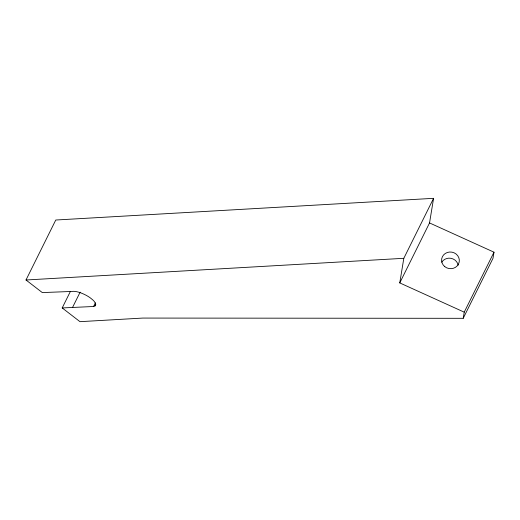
<?xml version="1.0" encoding="UTF-8"?>
<svg xmlns="http://www.w3.org/2000/svg" width="520" height="520" viewBox="0 0 520 520"><rect width="100%" height="100%" fill="white"/><g stroke="black" fill="none" stroke-linecap="round" stroke-linejoin="round"><path stroke-width="0.78" d="M62.199 307.944L79.983 321.672L142.766 318.071L463.216 318.312L464.23 312.163L399.763 282.913L403.819 258.303L433.589 198.328L55.77 220.019L26 279.994L42.309 292.584L72.052 291.44A14.222 4.797 26.4 0 1 89.96 297.628C92.287 299.533 95.466 301.522 95.706 304.817L95.056 305.89L93.574 306.495L62.199 307.944L70.447 291.324M399.763 282.913L429.54 222.937L433.589 198.328M429.54 222.937L494 252.187L492.986 258.336L463.216 318.312M72.599 307.346L80.126 292.168M93.574 306.495L95.362 302.881M95.056 305.89L95.771 304.447M464.23 312.163L494 252.187M26 279.994L403.819 258.303M441.74 262.21A8.892 8.327 9.4 0 1 450.95 258.31A8.892 8.327 9.4 0 1 458.178 265.2M444.776 266.643A8.892 8.327 9.4 0 0 459.206 261.937A8.892 8.327 9.4 0 0 447.388 252.46A8.892 8.327 9.4 0 0 444.776 266.643"/></g></svg>
